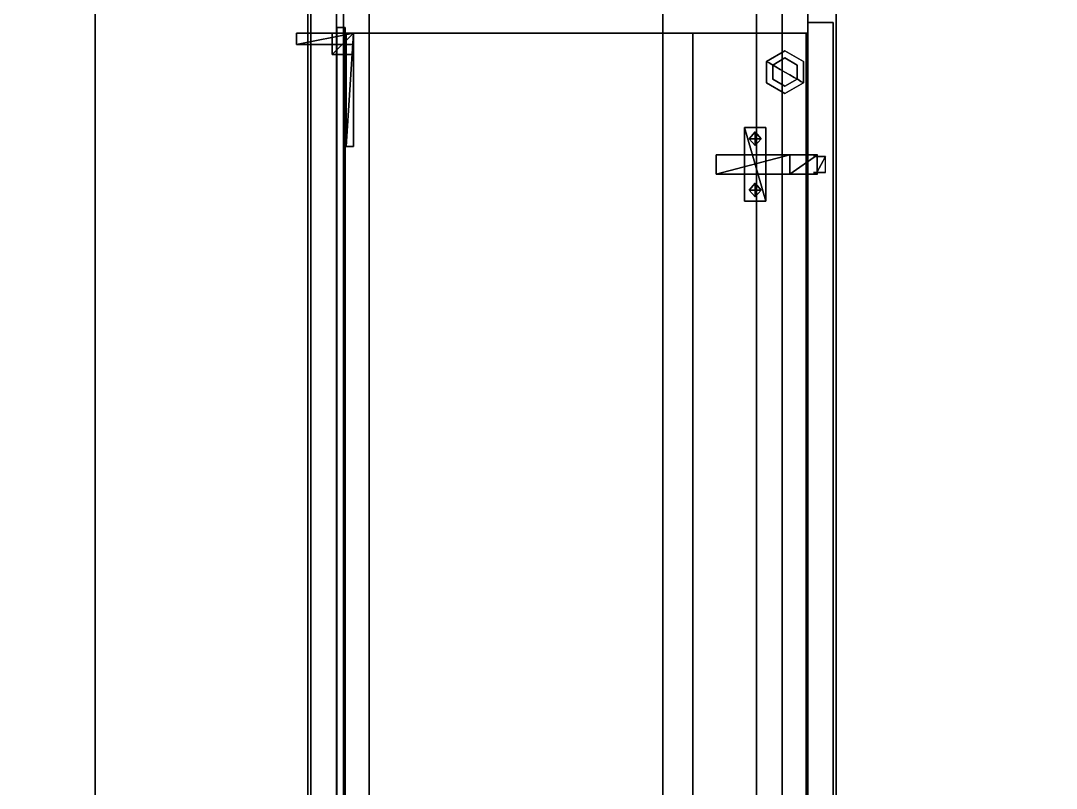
# Model space of a CAD drawing. Extents: x -150 to 6983, y -150 to 6527.
# Drawn here: x 3947 to 4676, y 2483 to 3024 of the extents above; entities that cross this region are included whole.
import ezdxf

# ---------------------------------------------------------------- set-up
doc = ezdxf.new("R2010")
doc.units = 0
for name, color, linetype in [('LAYER0', 7, 'CONTINUOUS'), ('LAYER16', 2, 'CONTINUOUS'), ('LAYER17', 7, 'CONTINUOUS'), ('LAYER171', 7, 'CONTINUOUS'), ('LAYER18', 253, 'CONTINUOUS'), ('LAYER19', 253, 'CONTINUOUS'), ('LAYER20', 253, 'CONTINUOUS'), ('LAYER21', 253, 'CONTINUOUS'), ('LAYER22', 253, 'CONTINUOUS'), ('LAYER23', 253, 'CONTINUOUS'), ('LAYER41', 7, 'CONTINUOUS'), ('LAYER42', 7, 'CONTINUOUS'), ('LAYER43', 7, 'CONTINUOUS'), ('LAYER45', 7, 'CONTINUOUS'), ('LAYER47', 7, 'CONTINUOUS'), ('LAYER5', 7, 'CONTINUOUS'), ('LAYER56', 45, 'CONTINUOUS'), ('LAYER59', 28, 'CONTINUOUS'), ('LAYER6', 45, 'CONTINUOUS'), ('LAYER60', 253, 'CONTINUOUS'), ('LAYER62', 254, 'CONTINUOUS'), ('LAYER68', 45, 'CONTINUOUS'), ('LAYER69', 45, 'CONTINUOUS'), ('LAYER70', 45, 'CONTINUOUS'), ('LAYER72', 45, 'CONTINUOUS'), ('LAYER74', 254, 'CONTINUOUS')]:
    doc.layers.add(name, color=color, linetype=linetype)

msp = doc.modelspace()

# ---------------------------------------------------------------- linework, layer by layer
at = {"layer": 'LAYER0', "invisible_edges": 1}
for points in [[(6983, 6527, -5), (-150, -150, -5), (-150, 6527, -5), (6983, 6527, -5)], [(-150, -150, -5), (6983, 6527, -5), (6983, -150, -5), (-150, -150, -5)], [(6983, -150), (-150, 6527), (-150, -150), (6983, -150)], [(-150, 6527), (6983, -150), (6983, 6527), (-150, 6527)]]:
    msp.add_3dface(points, dxfattribs=at)
at = {"layer": 'LAYER16'}
for points in [[(4181, 3014.999, 500.5), (4176, 2934.999, 500.5), (4181, 2934.999, 500.5), (4181, 3014.999, 500.5)], [(4176, 3014.999, 500.5), (4176, 2934.999, 500.5), (4181, 3014.999, 500.5), (4176, 3014.999, 500.5)], [(4181, 3014.999, 477.5), (4176, 3014.999, 500.5), (4181, 3014.999, 500.5), (4181, 3014.999, 477.5)], [(4176, 3014.999, 477.5), (4176, 3014.999, 500.5), (4181, 3014.999, 477.5), (4176, 3014.999, 477.5)], [(4176, 2934.999, 477.5), (4181, 3014.999, 477.5), (4181, 2934.999, 477.5), (4176, 2934.999, 477.5)], [(4176, 3014.999, 477.5), (4181, 3014.999, 477.5), (4176, 2934.999, 477.5), (4176, 3014.999, 477.5)], [(4176, 2934.999, 500.5), (4176, 3014.999, 477.5), (4176, 2934.999, 477.5), (4176, 2934.999, 500.5)], [(4176, 3014.999, 500.5), (4176, 3014.999, 477.5), (4176, 2934.999, 500.5), (4176, 3014.999, 500.5)], [(4181, 2934.999, 477.5), (4181, 3014.999, 500.5), (4181, 2934.999, 500.5), (4181, 2934.999, 477.5)], [(4181, 3014.999, 477.5), (4181, 3014.999, 500.5), (4181, 2934.999, 477.5), (4181, 3014.999, 477.5)], [(4181, 2934.999, 500.5), (4176, 2934.999, 477.5), (4181, 2934.999, 477.5), (4181, 2934.999, 500.5)], [(4176, 2934.999, 500.5), (4176, 2934.999, 477.5), (4181, 2934.999, 500.5), (4176, 2934.999, 500.5)]]:
    msp.add_3dface(points, dxfattribs=at)
at = {"layer": 'LAYER17', "invisible_edges": 1}
for points in [[(4181, 3014.999, 500.5), (4176, 2934.999, 500.5), (4181, 2934.999, 500.5), (4181, 3014.999, 500.5)], [(4176, 2934.999, 500.5), (4181, 3014.999, 500.5), (4176, 3014.999, 500.5), (4176, 2934.999, 500.5)], [(4176, 3014.999, 477.5), (4181, 2934.999, 477.5), (4176, 2934.999, 477.5), (4176, 3014.999, 477.5)], [(4181, 2934.999, 477.5), (4176, 3014.999, 477.5), (4181, 3014.999, 477.5), (4181, 2934.999, 477.5)], [(4176, 3014.999, 477.5), (4181, 3014.999, 500.5), (4181, 3014.999, 477.5), (4176, 3014.999, 477.5)], [(4181, 3014.999, 500.5), (4176, 3014.999, 477.5), (4176, 3014.999, 500.5), (4181, 3014.999, 500.5)], [(4176, 2934.999, 500.5), (4176, 3014.999, 477.5), (4176, 2934.999, 477.5), (4176, 2934.999, 500.5)], [(4176, 3014.999, 477.5), (4176, 2934.999, 500.5), (4176, 3014.999, 500.5), (4176, 3014.999, 477.5)], [(4181, 3014.999, 500.5), (4181, 2934.999, 477.5), (4181, 3014.999, 477.5), (4181, 3014.999, 500.5)], [(4181, 2934.999, 477.5), (4181, 3014.999, 500.5), (4181, 2934.999, 500.5), (4181, 2934.999, 477.5)], [(4176, 2934.999, 500.5), (4181, 2934.999, 477.5), (4181, 2934.999, 500.5), (4176, 2934.999, 500.5)], [(4181, 2934.999, 477.5), (4176, 2934.999, 500.5), (4176, 2934.999, 477.5), (4181, 2934.999, 477.5)]]:
    msp.add_3dface(points, dxfattribs=at)
at = {"layer": 'LAYER171'}
for points, invisible_edges in [([(4149, 3817), (4169, 3797), (4149, 2232), (4149, 3817)], 3), ([(4149, 3817, 100), (4149, 2232), (4149, 2232, 100), (4149, 3817, 100)], 1), ([(4149, 2232), (4149, 3817, 100), (4149, 3817), (4149, 2232)], 1), ([(4149, 2232, 100), (4169, 2212, 100), (4149, 3817, 100), (4149, 2232, 100)], 3), ([(4149, 3817, 100), (4169, 2212, 100), (4169, 3797, 100), (4149, 3817, 100)], 5), ([(4169, 2212), (4149, 2232), (4169, 3797), (4169, 2212)], 3), ([(4169, 3797), (4169, 2212, 100), (4169, 2212), (4169, 3797)], 1), ([(4169, 2212, 100), (4169, 3797), (4169, 3797, 100), (4169, 2212, 100)], 1)]:
    msp.add_3dface(points, dxfattribs=dict(at, invisible_edges=invisible_edges))
at = {"layer": 'LAYER18'}
for points in [[(4181, 3014.999, 500.5), (4166, 2999.999, 500.5), (4181, 2999.999, 500.5), (4181, 3014.999, 500.5)], [(4166, 3014.999, 500.5), (4166, 2999.999, 500.5), (4181, 3014.999, 500.5), (4166, 3014.999, 500.5)], [(4181, 3014.999, 485.5), (4166, 3014.999, 500.5), (4181, 3014.999, 500.5), (4181, 3014.999, 485.5)], [(4166, 3014.999, 485.5), (4166, 3014.999, 500.5), (4181, 3014.999, 485.5), (4166, 3014.999, 485.5)], [(4166, 2999.999, 485.5), (4181, 3014.999, 485.5), (4181, 2999.999, 485.5), (4166, 2999.999, 485.5)], [(4166, 3014.999, 485.5), (4181, 3014.999, 485.5), (4166, 2999.999, 485.5), (4166, 3014.999, 485.5)], [(4166, 2999.999, 500.5), (4166, 3014.999, 485.5), (4166, 2999.999, 485.5), (4166, 2999.999, 500.5)], [(4166, 3014.999, 500.5), (4166, 3014.999, 485.5), (4166, 2999.999, 500.5), (4166, 3014.999, 500.5)], [(4181, 2999.999, 485.5), (4181, 3014.999, 500.5), (4181, 2999.999, 500.5), (4181, 2999.999, 485.5)], [(4181, 3014.999, 485.5), (4181, 3014.999, 500.5), (4181, 2999.999, 485.5), (4181, 3014.999, 485.5)], [(4181, 2999.999, 500.5), (4166, 2999.999, 485.5), (4181, 2999.999, 485.5), (4181, 2999.999, 500.5)], [(4166, 2999.999, 500.5), (4166, 2999.999, 485.5), (4181, 2999.999, 500.5), (4166, 2999.999, 500.5)]]:
    msp.add_3dface(points, dxfattribs=at)
at = {"layer": 'LAYER19'}
for points in [[(4181, 3014.999, 500.5), (4166, 2999.999, 500.5), (4181, 2999.999, 500.5), (4181, 3014.999, 500.5)], [(4166, 3014.999, 500.5), (4166, 2999.999, 500.5), (4181, 3014.999, 500.5), (4166, 3014.999, 500.5)], [(4181, 3014.999, 485.5), (4166, 3014.999, 500.5), (4181, 3014.999, 500.5), (4181, 3014.999, 485.5)], [(4166, 3014.999, 485.5), (4166, 3014.999, 500.5), (4181, 3014.999, 485.5), (4166, 3014.999, 485.5)], [(4166, 2999.999, 485.5), (4181, 3014.999, 485.5), (4181, 2999.999, 485.5), (4166, 2999.999, 485.5)], [(4166, 3014.999, 485.5), (4181, 3014.999, 485.5), (4166, 2999.999, 485.5), (4166, 3014.999, 485.5)], [(4166, 2999.999, 500.5), (4166, 3014.999, 485.5), (4166, 2999.999, 485.5), (4166, 2999.999, 500.5)], [(4166, 3014.999, 500.5), (4166, 3014.999, 485.5), (4166, 2999.999, 500.5), (4166, 3014.999, 500.5)], [(4181, 2999.999, 485.5), (4181, 3014.999, 500.5), (4181, 2999.999, 500.5), (4181, 2999.999, 485.5)], [(4181, 3014.999, 485.5), (4181, 3014.999, 500.5), (4181, 2999.999, 485.5), (4181, 3014.999, 485.5)], [(4181, 2999.999, 500.5), (4166, 2999.999, 485.5), (4181, 2999.999, 485.5), (4181, 2999.999, 500.5)], [(4166, 2999.999, 500.5), (4166, 2999.999, 485.5), (4181, 2999.999, 500.5), (4166, 2999.999, 500.5)]]:
    msp.add_3dface(points, dxfattribs=at)
at = {"layer": 'LAYER20'}
for points in [[(4181, 3014.999, 500.5), (4166, 2999.999, 500.5), (4181, 2999.999, 500.5), (4181, 3014.999, 500.5)], [(4166, 3014.999, 500.5), (4166, 2999.999, 500.5), (4181, 3014.999, 500.5), (4166, 3014.999, 500.5)], [(4181, 3014.999, 485.5), (4166, 3014.999, 500.5), (4181, 3014.999, 500.5), (4181, 3014.999, 485.5)], [(4166, 3014.999, 485.5), (4166, 3014.999, 500.5), (4181, 3014.999, 485.5), (4166, 3014.999, 485.5)], [(4166, 2999.999, 485.5), (4181, 3014.999, 485.5), (4181, 2999.999, 485.5), (4166, 2999.999, 485.5)], [(4166, 3014.999, 485.5), (4181, 3014.999, 485.5), (4166, 2999.999, 485.5), (4166, 3014.999, 485.5)], [(4166, 2999.999, 500.5), (4166, 3014.999, 485.5), (4166, 2999.999, 485.5), (4166, 2999.999, 500.5)], [(4166, 3014.999, 500.5), (4166, 3014.999, 485.5), (4166, 2999.999, 500.5), (4166, 3014.999, 500.5)], [(4181, 2999.999, 485.5), (4181, 3014.999, 500.5), (4181, 2999.999, 500.5), (4181, 2999.999, 485.5)], [(4181, 3014.999, 485.5), (4181, 3014.999, 500.5), (4181, 2999.999, 485.5), (4181, 3014.999, 485.5)], [(4181, 2999.999, 500.5), (4166, 2999.999, 485.5), (4181, 2999.999, 485.5), (4181, 2999.999, 500.5)], [(4166, 2999.999, 500.5), (4166, 2999.999, 485.5), (4181, 2999.999, 500.5), (4166, 2999.999, 500.5)]]:
    msp.add_3dface(points, dxfattribs=at)
at = {"layer": 'LAYER21'}
for points in [[(4181, 3014.999, 500.5), (4166, 2999.999, 500.5), (4181, 2999.999, 500.5), (4181, 3014.999, 500.5)], [(4166, 3014.999, 500.5), (4166, 2999.999, 500.5), (4181, 3014.999, 500.5), (4166, 3014.999, 500.5)], [(4181, 3014.999, 485.5), (4166, 3014.999, 500.5), (4181, 3014.999, 500.5), (4181, 3014.999, 485.5)], [(4166, 3014.999, 485.5), (4166, 3014.999, 500.5), (4181, 3014.999, 485.5), (4166, 3014.999, 485.5)], [(4166, 2999.999, 485.5), (4181, 3014.999, 485.5), (4181, 2999.999, 485.5), (4166, 2999.999, 485.5)], [(4166, 3014.999, 485.5), (4181, 3014.999, 485.5), (4166, 2999.999, 485.5), (4166, 3014.999, 485.5)], [(4166, 2999.999, 500.5), (4166, 3014.999, 485.5), (4166, 2999.999, 485.5), (4166, 2999.999, 500.5)], [(4166, 3014.999, 500.5), (4166, 3014.999, 485.5), (4166, 2999.999, 500.5), (4166, 3014.999, 500.5)], [(4181, 2999.999, 485.5), (4181, 3014.999, 500.5), (4181, 2999.999, 500.5), (4181, 2999.999, 485.5)], [(4181, 3014.999, 485.5), (4181, 3014.999, 500.5), (4181, 2999.999, 485.5), (4181, 3014.999, 485.5)], [(4181, 2999.999, 500.5), (4166, 2999.999, 485.5), (4181, 2999.999, 485.5), (4181, 2999.999, 500.5)], [(4166, 2999.999, 500.5), (4166, 2999.999, 485.5), (4181, 2999.999, 500.5), (4166, 2999.999, 500.5)]]:
    msp.add_3dface(points, dxfattribs=at)
at = {"layer": 'LAYER22'}
for points in [[(4181, 3014.999, 500.5), (4141, 3006.999, 500.5), (4181, 3006.999, 500.5), (4181, 3014.999, 500.5)], [(4141, 3014.999, 500.5), (4141, 3006.999, 500.5), (4181, 3014.999, 500.5), (4141, 3014.999, 500.5)], [(4181, 3014.999, 492.5), (4141, 3014.999, 500.5), (4181, 3014.999, 500.5), (4181, 3014.999, 492.5)], [(4141, 3014.999, 492.5), (4141, 3014.999, 500.5), (4181, 3014.999, 492.5), (4141, 3014.999, 492.5)], [(4141, 3006.999, 492.5), (4181, 3014.999, 492.5), (4181, 3006.999, 492.5), (4141, 3006.999, 492.5)], [(4141, 3014.999, 492.5), (4181, 3014.999, 492.5), (4141, 3006.999, 492.5), (4141, 3014.999, 492.5)], [(4141, 3006.999, 500.5), (4141, 3014.999, 492.5), (4141, 3006.999, 492.5), (4141, 3006.999, 500.5)], [(4141, 3014.999, 500.5), (4141, 3014.999, 492.5), (4141, 3006.999, 500.5), (4141, 3014.999, 500.5)], [(4181, 3006.999, 492.5), (4181, 3014.999, 500.5), (4181, 3006.999, 500.5), (4181, 3006.999, 492.5)], [(4181, 3014.999, 492.5), (4181, 3014.999, 500.5), (4181, 3006.999, 492.5), (4181, 3014.999, 492.5)], [(4181, 3006.999, 500.5), (4141, 3006.999, 492.5), (4181, 3006.999, 492.5), (4181, 3006.999, 500.5)], [(4141, 3006.999, 500.5), (4141, 3006.999, 492.5), (4181, 3006.999, 500.5), (4141, 3006.999, 500.5)]]:
    msp.add_3dface(points, dxfattribs=at)
at = {"layer": 'LAYER23'}
for points in [[(4181, 3014.999, 500.5), (4176, 2934.999, 500.5), (4181, 2934.999, 500.5), (4181, 3014.999, 500.5)], [(4176, 3014.999, 500.5), (4176, 2934.999, 500.5), (4181, 3014.999, 500.5), (4176, 3014.999, 500.5)], [(4181, 3014.999, 484.5), (4176, 3014.999, 500.5), (4181, 3014.999, 500.5), (4181, 3014.999, 484.5)], [(4176, 3014.999, 484.5), (4176, 3014.999, 500.5), (4181, 3014.999, 484.5), (4176, 3014.999, 484.5)], [(4176, 2934.999, 484.5), (4181, 3014.999, 484.5), (4181, 2934.999, 484.5), (4176, 2934.999, 484.5)], [(4176, 3014.999, 484.5), (4181, 3014.999, 484.5), (4176, 2934.999, 484.5), (4176, 3014.999, 484.5)], [(4176, 2934.999, 500.5), (4176, 3014.999, 484.5), (4176, 2934.999, 484.5), (4176, 2934.999, 500.5)], [(4176, 3014.999, 500.5), (4176, 3014.999, 484.5), (4176, 2934.999, 500.5), (4176, 3014.999, 500.5)], [(4181, 2934.999, 484.5), (4181, 3014.999, 500.5), (4181, 2934.999, 500.5), (4181, 2934.999, 484.5)], [(4181, 3014.999, 484.5), (4181, 3014.999, 500.5), (4181, 2934.999, 484.5), (4181, 3014.999, 484.5)], [(4181, 2934.999, 500.5), (4176, 2934.999, 484.5), (4181, 2934.999, 484.5), (4181, 2934.999, 500.5)], [(4176, 2934.999, 500.5), (4176, 2934.999, 484.5), (4181, 2934.999, 500.5), (4176, 2934.999, 500.5)]]:
    msp.add_3dface(points, dxfattribs=at)
at = {"layer": 'LAYER41', "invisible_edges": 1}
for points in [[(4151, 3014.999, 119), (4501, 3032.999, 119), (4501, 3014.999, 119), (4151, 3014.999, 119)], [(4501, 3032.999, 119), (4151, 3014.999, 119), (4151, 3032.999, 119), (4501, 3032.999, 119)], [(4151, 3032.999, 530), (4501, 3014.999, 530), (4501, 3032.999, 530), (4151, 3032.999, 530)], [(4501, 3014.999, 530), (4151, 3032.999, 530), (4151, 3014.999, 530), (4501, 3014.999, 530)], [(4151, 3014.999, 119), (4151, 3032.999, 530), (4151, 3032.999, 119), (4151, 3014.999, 119)], [(4151, 3032.999, 530), (4151, 3014.999, 119), (4151, 3014.999, 530), (4151, 3032.999, 530)], [(4501, 3014.999, 530), (4501, 3032.999, 119), (4501, 3032.999, 530), (4501, 3014.999, 530)], [(4501, 3032.999, 119), (4501, 3014.999, 530), (4501, 3014.999, 119), (4501, 3032.999, 119)], [(4501, 3014.999, 530), (4151, 3014.999, 119), (4501, 3014.999, 119), (4501, 3014.999, 530)], [(4151, 3014.999, 119), (4501, 3014.999, 530), (4151, 3014.999, 530), (4151, 3014.999, 119)]]:
    msp.add_3dface(points, dxfattribs=at)
at = {"layer": 'LAYER42', "invisible_edges": 1}
for points in [[(4151, 3790.999, 101), (4501, 2256.999, 101), (4151, 2256.999, 101), (4151, 3790.999, 101)], [(4501, 2256.999, 101), (4151, 3790.999, 101), (4501, 3790.999, 101), (4501, 2256.999, 101)], [(4151, 2256.999, 119), (4151, 3790.999, 101), (4151, 2256.999, 101), (4151, 2256.999, 119)], [(4151, 3790.999, 101), (4151, 2256.999, 119), (4151, 3790.999, 119), (4151, 3790.999, 101)], [(4501, 3790.999, 119), (4151, 2256.999, 119), (4501, 2256.999, 119), (4501, 3790.999, 119)], [(4151, 2256.999, 119), (4501, 3790.999, 119), (4151, 3790.999, 119), (4151, 2256.999, 119)], [(4501, 3790.999, 119), (4501, 2256.999, 101), (4501, 3790.999, 101), (4501, 3790.999, 119)], [(4501, 2256.999, 101), (4501, 3790.999, 119), (4501, 2256.999, 119), (4501, 2256.999, 101)]]:
    msp.add_3dface(points, dxfattribs=at)
at = {"layer": 'LAYER43', "invisible_edges": 1}
for points in [[(4420, 3014.999, 511.5), (4500, 2256.999, 511.5), (4420, 2256.999, 511.5), (4420, 3014.999, 511.5)], [(4500, 2256.999, 511.5), (4420, 3014.999, 511.5), (4500, 3014.999, 511.5), (4500, 2256.999, 511.5)], [(4420, 3014.999, 511.5), (4500, 3014.999, 529.5), (4500, 3014.999, 511.5), (4420, 3014.999, 511.5)], [(4500, 3014.999, 529.5), (4420, 3014.999, 511.5), (4420, 3014.999, 529.5), (4500, 3014.999, 529.5)], [(4420, 2256.999, 529.5), (4420, 3014.999, 511.5), (4420, 2256.999, 511.5), (4420, 2256.999, 529.5)], [(4420, 3014.999, 511.5), (4420, 2256.999, 529.5), (4420, 3014.999, 529.5), (4420, 3014.999, 511.5)], [(4500, 3014.999, 529.5), (4420, 2256.999, 529.5), (4500, 2256.999, 529.5), (4500, 3014.999, 529.5)], [(4420, 2256.999, 529.5), (4500, 3014.999, 529.5), (4420, 3014.999, 529.5), (4420, 2256.999, 529.5)], [(4500, 3014.999, 529.5), (4500, 2256.999, 511.5), (4500, 3014.999, 511.5), (4500, 3014.999, 529.5)], [(4500, 2256.999, 511.5), (4500, 3014.999, 529.5), (4500, 2256.999, 529.5), (4500, 2256.999, 511.5)]]:
    msp.add_3dface(points, dxfattribs=at)
at = {"layer": 'LAYER45', "invisible_edges": 1}
for points in [[(4169.3, 3018.999, 529.5), (4175.3, 2252.999, 529.5), (4175.3, 3018.999, 529.5), (4169.3, 3018.999, 529.5)], [(4175.3, 2252.999, 529.5), (4169.3, 3018.999, 529.5), (4169.3, 2252.999, 529.5), (4175.3, 2252.999, 529.5)], [(4175.3, 3018.999, 115), (4169.3, 3018.999, 529.5), (4175.3, 3018.999, 529.5), (4175.3, 3018.999, 115)], [(4169.3, 3018.999, 529.5), (4175.3, 3018.999, 115), (4169.3, 3018.999, 115), (4169.3, 3018.999, 529.5)], [(4169.3, 2252.999, 115), (4175.3, 3018.999, 115), (4175.3, 2252.999, 115), (4169.3, 2252.999, 115)], [(4175.3, 3018.999, 115), (4169.3, 2252.999, 115), (4169.3, 3018.999, 115), (4175.3, 3018.999, 115)], [(4169.3, 3018.999, 529.5), (4169.3, 2252.999, 115), (4169.3, 2252.999, 529.5), (4169.3, 3018.999, 529.5)], [(4169.3, 2252.999, 115), (4169.3, 3018.999, 529.5), (4169.3, 3018.999, 115), (4169.3, 2252.999, 115)], [(4175.3, 3018.999, 115), (4175.3, 2252.999, 529.5), (4175.3, 2252.999, 115), (4175.3, 3018.999, 115)], [(4175.3, 2252.999, 529.5), (4175.3, 3018.999, 115), (4175.3, 3018.999, 529.5), (4175.3, 2252.999, 529.5)]]:
    msp.add_3dface(points, dxfattribs=at)
at = {"layer": 'LAYER47', "invisible_edges": 1}
for points in [[(4151, 3014.999, 530), (4151, 2256.999, 410), (4151, 2256.999, 530), (4151, 3014.999, 530)], [(4151, 2256.999, 410), (4151, 3014.999, 530), (4151, 3014.999, 410), (4151, 2256.999, 410)], [(4169, 3014.999, 410), (4151, 2256.999, 410), (4151, 3014.999, 410), (4169, 3014.999, 410)], [(4151, 2256.999, 410), (4169, 3014.999, 410), (4169, 2256.999, 410), (4151, 2256.999, 410)], [(4151, 3014.999, 530), (4169, 3014.999, 410), (4151, 3014.999, 410), (4151, 3014.999, 530)], [(4169, 3014.999, 410), (4151, 3014.999, 530), (4169, 3014.999, 530), (4169, 3014.999, 410)], [(4169, 2256.999, 530), (4151, 3014.999, 530), (4151, 2256.999, 530), (4169, 2256.999, 530)], [(4151, 3014.999, 530), (4169, 2256.999, 530), (4169, 3014.999, 530), (4151, 3014.999, 530)], [(4169, 3014.999, 410), (4169, 2256.999, 530), (4169, 2256.999, 410), (4169, 3014.999, 410)], [(4169, 2256.999, 530), (4169, 3014.999, 410), (4169, 3014.999, 530), (4169, 2256.999, 530)]]:
    msp.add_3dface(points, dxfattribs=at)
at = {"layer": 'LAYER5'}
for points, invisible_edges in [([(4149, 3817), (3999, 2382), (3999, 3967), (4149, 3817)], 1), ([(3999, 3967, 2407), (3999, 2382), (3999, 2382, 2407), (3999, 3967, 2407)], 1), ([(3999, 2382), (3999, 3967, 2407), (3999, 3967), (3999, 2382)], 1), ([(4149, 2232, 2407), (3999, 3967, 2407), (3999, 2382, 2407), (4149, 2232, 2407)], 1), ([(3999, 3967, 2407), (4149, 2232, 2407), (4149, 3817, 2407), (3999, 3967, 2407)], 1), ([(3999, 2382), (4149, 3817), (4149, 2232), (3999, 2382)], 1), ([(4149, 3817, 2407), (4149, 2986.5, 475.5), (4149, 3817), (4149, 3817, 2407)], 3), ([(4149, 3817, 2407), (4149, 2926.5, 475.5), (4149, 2986.5, 475.5), (4149, 3817, 2407)], 5), ([(4149, 3817, 2407), (4149, 2785.5, 475.5), (4149, 2926.5, 475.5), (4149, 3817, 2407)], 7), ([(4149, 3817, 2407), (4149, 2725.5, 475.5), (4149, 2785.5, 475.5), (4149, 3817, 2407)], 5), ([(4149, 2232, 2407), (4149, 2725.5, 475.5), (4149, 3817, 2407), (4149, 2232, 2407)], 3), ([(4149, 2986.5, 395.5), (4149, 3817), (4149, 2986.5, 475.5), (4149, 2986.5, 395.5)], 3), ([(4149, 2926.5, 395.5), (4149, 3817), (4149, 2986.5, 395.5), (4149, 2926.5, 395.5)], 3), ([(4149, 2785.5, 395.5), (4149, 3817), (4149, 2926.5, 395.5), (4149, 2785.5, 395.5)], 7), ([(4149, 2725.5, 395.5), (4149, 3817), (4149, 2785.5, 395.5), (4149, 2725.5, 395.5)], 3), ([(4149, 2725.5, 395.5), (4149, 2232), (4149, 3817), (4149, 2725.5, 395.5)], 5), ([(4149, 2926.5, 475.5), (4149, 2785.5, 475.5), (4149, 2926.5, 395.5), (4149, 2926.5, 475.5)], 3), ([(4149, 2785.5, 395.5), (4149, 2926.5, 395.5), (4149, 2785.5, 475.5), (4149, 2785.5, 395.5)], 3), ([(4149, 2725.5, 475.5), (4149, 2232, 2407), (4149, 2725.5, 395.5), (4149, 2725.5, 475.5)], 3), ([(4149, 2232), (4149, 2725.5, 395.5), (4149, 2232, 2407), (4149, 2232)], 3)]:
    msp.add_3dface(points, dxfattribs=dict(at, invisible_edges=invisible_edges))
at = {"layer": 'LAYER56', "invisible_edges": 1}
for points in [[(4501, 2240.999, 526), (4501, 3022.499, 103), (4501, 2240.999, 103), (4501, 2240.999, 526)], [(4501, 3022.499, 103), (4501, 2240.999, 526), (4501, 3022.499, 526), (4501, 3022.499, 103)], [(4519, 2240.999, 103), (4501, 3022.499, 103), (4519, 3022.499, 103), (4519, 2240.999, 103)], [(4501, 3022.499, 103), (4519, 2240.999, 103), (4501, 2240.999, 103), (4501, 3022.499, 103)], [(4519, 3022.499, 526), (4501, 3022.499, 103), (4501, 3022.499, 526), (4519, 3022.499, 526)], [(4501, 3022.499, 103), (4519, 3022.499, 526), (4519, 3022.499, 103), (4501, 3022.499, 103)], [(4501, 2240.999, 526), (4519, 3022.499, 526), (4501, 3022.499, 526), (4501, 2240.999, 526)], [(4519, 3022.499, 526), (4501, 2240.999, 526), (4519, 2240.999, 526), (4519, 3022.499, 526)], [(4519, 3022.499, 526), (4519, 2240.999, 103), (4519, 3022.499, 103), (4519, 3022.499, 526)], [(4519, 2240.999, 103), (4519, 3022.499, 526), (4519, 2240.999, 526), (4519, 2240.999, 103)]]:
    msp.add_3dface(points, dxfattribs=at)
at = {"layer": 'LAYER59'}
for points in [[(4500, 2943.499, 140.5), (4501, 2943.499, 140.5), (4500, 2943.499, 140.5)], [(4500, 2943.499, 140.5), (4500, 2943.499, 122.5), (4500, 2943.499, 122.5), (4500, 2943.499, 140.5)], [(4501, 2901.499, 140.5), (4501, 2943.499, 140.5), (4500, 2943.499, 140.5), (4500, 2901.499, 140.5)], [(4500, 2931.499, 122.5), (4501, 2931.499, 122.5), (4501, 2943.499, 122.5), (4500, 2943.499, 122.5)], [(4500, 2943.499, 122.5), (4501, 2943.499, 122.5), (4501, 2943.499, 140.5), (4500, 2943.499, 140.5)], [(4501, 2931.499, 122.5), (4501, 2943.499, 122.5), (4501, 2931.499, 122.5)], [(4501, 2901.499, 140.5), (4501, 2901.499, 122.5), (4501, 2943.499, 122.5), (4501, 2943.499, 140.5)], [(4500, 2913.499, 135.5), (4501, 2913.499, 135.5), (4501, 2931.499, 135.5), (4500, 2931.499, 135.5)], [(4500, 2931.499, 135.5), (4501, 2931.499, 135.5), (4501, 2931.499, 122.5), (4500, 2931.499, 122.5)], [(4501, 2913.499, 135.5), (4501, 2931.499, 135.5), (4501, 2913.499, 135.5)], [(4500, 2913.499, 135.5), (4501, 2913.499, 135.5), (4501, 2913.499, 122.5), (4500, 2913.499, 122.5)], [(4500, 2913.499, 122.5), (4501, 2913.499, 122.5), (4501, 2901.499, 122.5), (4500, 2901.499, 122.5)], [(4501, 2913.499, 122.5), (4501, 2901.499, 122.5), (4501, 2913.499, 122.5)], [(4500, 2901.499, 140.5), (4500, 2901.499, 122.5), (4500, 2901.499, 122.5), (4500, 2901.499, 140.5)], [(4500, 2901.499, 122.5), (4501, 2901.499, 122.5), (4501, 2901.499, 140.5), (4500, 2901.499, 140.5)]]:
    msp.add_3dface(points, dxfattribs=at)
for points, invisible_edges in [([(4500, 2943.499, 140.5), (4500, 2901.499, 140.5), (4500, 2913.499, 135.5), (4500, 2931.499, 135.5)], 10), ([(4500, 2943.499, 140.5), (4500, 2931.499, 135.5), (4500, 2931.499, 122.5), (4500, 2943.499, 122.5)], 1), ([(4500.75, 2934.51, 117.525), (4500.75, 2935.499, 122.5), (4500.75, 2931.499, 122.5), (4500.75, 2927.999, 118.5)], 8), ([(4500.75, 2931.691, 113.307), (4500.75, 2934.51, 117.525), (4500.75, 2927.999, 118.5), (4500.75, 2927.999, 115)], 10), ([(4500.5, 2927.816, 118.29), (4500.5, 2916.999, 118.5), (4500.5, 2913.499, 122.5), (4500.5, 2931.499, 122.5)], 5), ([(4500.5, 2931.499, 122.5), (4500.5, 2913.499, 122.5), (4500.5, 2913.499, 135.5), (4500.5, 2931.499, 135.5)], 1), ([(4500.5, 2927.999, 111.5), (4500.5, 2916.999, 111.5), (4500.5, 2916.999, 118.5), (4500.5, 2927.816, 118.29)], 4), ([(4500.75, 2927.474, 110.489), (4500.75, 2931.691, 113.307), (4500.75, 2927.999, 115), (4500.75, 2927.999, 111.5)], 10), ([(4500.75, 2922.499, 109.5), (4500.75, 2927.474, 110.489), (4500.75, 2927.999, 111.5), (4500.75, 2922.499, 111.5)], 10), ([(4500.75, 2917.524, 110.489), (4500.75, 2922.499, 109.5), (4500.75, 2922.499, 111.5), (4500.75, 2916.999, 111.5)], 10), ([(4500, 2901.499, 140.5), (4500, 2913.499, 135.5), (4500, 2913.499, 122.5), (4500, 2901.499, 122.5)], 1), ([(4500.75, 2913.307, 113.307), (4500.75, 2917.524, 110.489), (4500.75, 2916.999, 111.5), (4500.75, 2916.999, 115)], 10), ([(4500.75, 2909.499, 122.5), (4500.75, 2910.489, 117.525), (4500.75, 2916.999, 118.5), (4500.75, 2913.499, 122.5)], 2), ([(4500.75, 2910.489, 117.525), (4500.75, 2913.307, 113.307), (4500.75, 2916.999, 115), (4500.75, 2916.999, 118.5)], 10)]:
    msp.add_3dface(points, dxfattribs=dict(at, invisible_edges=invisible_edges))
at = {"layer": 'LAYER6', "invisible_edges": 1}
for points in [[(4149, 3817, 680), (4465, 2247, 680), (4149, 2247, 680), (4149, 3817, 680)], [(4465, 2247, 680), (4149, 3817, 680), (4465, 3817, 680), (4465, 2247, 680)], [(4149, 2247, 705), (4149, 3817, 680), (4149, 2247, 680), (4149, 2247, 705)], [(4149, 3817, 680), (4149, 2247, 705), (4149, 3817, 705), (4149, 3817, 680)], [(4465, 3817, 705), (4149, 2247, 705), (4465, 2247, 705), (4465, 3817, 705)], [(4149, 2247, 705), (4465, 3817, 705), (4149, 3817, 705), (4149, 2247, 705)], [(4465, 3817, 705), (4465, 2247, 680), (4465, 3817, 680), (4465, 3817, 705)], [(4465, 2247, 680), (4465, 3817, 705), (4465, 2247, 705), (4465, 2247, 680)]]:
    msp.add_3dface(points, dxfattribs=at)
at = {"layer": 'LAYER60'}
for points in [[(4471.5, 2948.499, 119.99), (4471.5, 2948.499, 118), (4456.5, 2948.499, 118), (4471.5, 2948.499, 119.99)], [(4471.5, 2948.499, 119.99), (4456.5, 2948.499, 118), (4456.5, 2948.499, 119.99), (4471.5, 2948.499, 119.99)], [(4456.5, 2948.499, 119.99), (4456.5, 2948.499, 118), (4456.5, 2896.499, 118), (4456.5, 2948.499, 119.99)], [(4456.5, 2948.499, 119.99), (4456.5, 2896.499, 118), (4456.5, 2896.499, 119.99), (4456.5, 2948.499, 119.99)], [(4471.5, 2896.499, 119.99), (4471.5, 2948.499, 119.99), (4456.5, 2948.499, 119.99), (4471.5, 2896.499, 119.99)], [(4471.5, 2896.499, 119.99), (4456.5, 2948.499, 119.99), (4456.5, 2896.499, 119.99), (4471.5, 2896.499, 119.99)], [(4471.5, 2896.499, 118), (4471.5, 2948.499, 118), (4471.5, 2948.499, 119.99), (4471.5, 2896.499, 118)], [(4471.5, 2896.499, 118), (4471.5, 2948.499, 119.99), (4471.5, 2896.499, 119.99), (4471.5, 2896.499, 118)], [(4459.757, 2940.586, 120.984), (4464, 2945.382, 120.984), (4459.757, 2940.586, 119.99), (4459.757, 2940.586, 120.984)], [(4459.757, 2940.586, 119.99), (4464, 2945.382, 120.984), (4464, 2945.382, 119.99), (4459.757, 2940.586, 119.99)], [(4464, 2945.382, 119.99), (4459.757, 2940.586, 119.99), (4464, 2935.79, 119.99), (4464, 2945.382, 119.99)], [(4464, 2945.382, 120.984), (4459.757, 2940.586, 120.984), (4468.243, 2940.586, 120.984), (4464, 2945.382, 120.984)], [(4464, 2935.79, 120.984), (4459.757, 2940.586, 120.984), (4464, 2935.79, 119.99), (4464, 2935.79, 120.984)], [(4464, 2935.79, 119.99), (4459.757, 2940.586, 120.984), (4459.757, 2940.586, 119.99), (4464, 2935.79, 119.99)], [(4468.243, 2940.586, 120.984), (4459.757, 2940.586, 120.984), (4464, 2935.79, 120.984), (4468.243, 2940.586, 120.984)], [(4464, 2945.382, 119.99), (4464, 2935.79, 119.99), (4468.243, 2940.586, 119.99), (4464, 2945.382, 119.99)], [(4464, 2945.382, 119.99), (4464, 2945.382, 120.984), (4468.243, 2940.586, 119.99), (4464, 2945.382, 119.99)], [(4468.243, 2940.586, 119.99), (4464, 2945.382, 120.984), (4468.243, 2940.586, 120.984), (4468.243, 2940.586, 119.99)], [(4468.243, 2940.586, 120.984), (4464, 2935.79, 120.984), (4468.243, 2940.586, 119.99), (4468.243, 2940.586, 120.984)], [(4468.243, 2940.586, 119.99), (4464, 2935.79, 120.984), (4464, 2935.79, 119.99), (4468.243, 2940.586, 119.99)], [(4436.5, 2915.716, 118), (4436.5, 2915.716, 132.922), (4436.5, 2929.282, 118), (4436.5, 2915.716, 118)], [(4436.5, 2929.282, 118), (4436.5, 2915.716, 132.922), (4436.5, 2929.282, 132.922), (4436.5, 2929.282, 118)], [(4436.5, 2929.282, 118), (4436.5, 2929.282, 132.922), (4488.5, 2929.282, 118), (4436.5, 2929.282, 118)], [(4488.5, 2929.282, 118), (4436.5, 2929.282, 132.922), (4488.5, 2929.282, 132.922), (4488.5, 2929.282, 118)], [(4488.5, 2915.716, 132.922), (4488.5, 2929.282, 132.922), (4436.5, 2915.716, 132.922), (4488.5, 2915.716, 132.922)], [(4436.5, 2915.716, 132.922), (4488.5, 2929.282, 132.922), (4436.5, 2929.282, 132.922), (4436.5, 2915.716, 132.922)], [(4488.5, 2929.282, 125.958), (4488.5, 2929.282, 132.922), (4507.865, 2929.282, 128.942), (4488.5, 2929.282, 125.958)], [(4507.865, 2929.282, 128.942), (4488.5, 2929.282, 132.922), (4507.865, 2929.282, 135.906), (4507.865, 2929.282, 128.942)], [(4507.865, 2915.716, 135.906), (4507.865, 2929.282, 135.906), (4488.5, 2915.716, 132.922), (4507.865, 2915.716, 135.906)], [(4488.5, 2915.716, 132.922), (4507.865, 2929.282, 135.906), (4488.5, 2929.282, 132.922), (4488.5, 2915.716, 132.922)], [(4505.075, 2928.151, 133.692), (4507.456, 2928.151, 135.182), (4512.923, 2928.151, 116.918), (4505.075, 2928.151, 133.692)], [(4512.923, 2928.151, 116.918), (4507.456, 2928.151, 135.182), (4513.5, 2928.151, 117.409), (4512.923, 2928.151, 116.918)], [(4513.5, 2916.847, 117.409), (4513.5, 2928.151, 117.409), (4507.456, 2916.847, 135.182), (4513.5, 2916.847, 117.409)], [(4507.456, 2916.847, 135.182), (4513.5, 2928.151, 117.409), (4507.456, 2928.151, 135.182), (4507.456, 2916.847, 135.182)], [(4488.5, 2915.716, 118), (4488.5, 2915.716, 132.922), (4436.5, 2915.716, 118), (4488.5, 2915.716, 118)], [(4436.5, 2915.716, 118), (4488.5, 2915.716, 132.922), (4436.5, 2915.716, 132.922), (4436.5, 2915.716, 118)], [(4507.865, 2915.716, 128.942), (4507.865, 2915.716, 135.906), (4488.5, 2915.716, 125.958), (4507.865, 2915.716, 128.942)], [(4488.5, 2915.716, 125.958), (4507.865, 2915.716, 135.906), (4488.5, 2915.716, 132.922), (4488.5, 2915.716, 125.958)], [(4512.923, 2916.847, 116.918), (4513.5, 2916.847, 117.409), (4505.075, 2916.847, 133.692), (4512.923, 2916.847, 116.918)], [(4505.075, 2916.847, 133.692), (4513.5, 2916.847, 117.409), (4507.456, 2916.847, 135.182), (4505.075, 2916.847, 133.692)], [(4459.757, 2904.412, 120.984), (4464, 2909.208, 120.984), (4459.757, 2904.412, 119.99), (4459.757, 2904.412, 120.984)], [(4459.757, 2904.412, 119.99), (4464, 2909.208, 120.984), (4464, 2909.208, 119.99), (4459.757, 2904.412, 119.99)], [(4464, 2909.208, 119.99), (4459.757, 2904.412, 119.99), (4464, 2899.616, 119.99), (4464, 2909.208, 119.99)], [(4464, 2909.208, 120.984), (4459.757, 2904.412, 120.984), (4468.243, 2904.412, 120.984), (4464, 2909.208, 120.984)], [(4464, 2899.616, 120.984), (4459.757, 2904.412, 120.984), (4464, 2899.616, 119.99), (4464, 2899.616, 120.984)], [(4464, 2899.616, 119.99), (4459.757, 2904.412, 120.984), (4459.757, 2904.412, 119.99), (4464, 2899.616, 119.99)], [(4468.243, 2904.412, 120.984), (4459.757, 2904.412, 120.984), (4464, 2899.616, 120.984), (4468.243, 2904.412, 120.984)], [(4464, 2909.208, 119.99), (4464, 2899.616, 119.99), (4468.243, 2904.412, 119.99), (4464, 2909.208, 119.99)], [(4464, 2909.208, 119.99), (4464, 2909.208, 120.984), (4468.243, 2904.412, 119.99), (4464, 2909.208, 119.99)], [(4468.243, 2904.412, 119.99), (4464, 2909.208, 120.984), (4468.243, 2904.412, 120.984), (4468.243, 2904.412, 119.99)], [(4468.243, 2904.412, 120.984), (4464, 2899.616, 120.984), (4468.243, 2904.412, 119.99), (4468.243, 2904.412, 120.984)], [(4468.243, 2904.412, 119.99), (4464, 2899.616, 120.984), (4464, 2899.616, 119.99), (4468.243, 2904.412, 119.99)], [(4456.5, 2896.499, 119.99), (4456.5, 2896.499, 118), (4471.5, 2896.499, 118), (4456.5, 2896.499, 119.99)], [(4456.5, 2896.499, 119.99), (4471.5, 2896.499, 118), (4471.5, 2896.499, 119.99), (4456.5, 2896.499, 119.99)]]:
    msp.add_3dface(points, dxfattribs=at)
at = {"layer": 'LAYER62'}
for points, invisible_edges in [([(4472.01, 2994.999, 170.834), (4485, 3002.499, 170.834), (4485, 2972.499, 170.834), (4472.01, 2979.999, 170.834)], 2), ([(4472.01, 2994.999, 170.834), (4485, 3002.499, 170.834), (4485, 3002.499, 145.938), (4472.01, 2994.999, 145.938)], 2), ([(4485, 3001.988, 142.072), (4485, 3002.499, 145.938), (4472.01, 2994.999, 145.938), (4472.452, 2994.743, 142.072)], 9), ([(4472.452, 2994.743, 358.933), (4472.01, 2994.999, 355.066), (4485, 3002.499, 355.066), (4485, 3001.988, 358.933)], 12), ([(4485, 3000.49, 138.469), (4485, 3001.988, 142.072), (4472.452, 2994.743, 142.072), (4473.75, 2993.994, 138.469)], 11), ([(4473.75, 2993.994, 362.535), (4472.452, 2994.743, 358.933), (4485, 3001.988, 358.933), (4485, 3000.49, 362.535)], 14), ([(4485, 2998.106, 135.375), (4485, 3000.49, 138.469), (4473.75, 2993.994, 138.469), (4475.814, 2992.802, 135.375)], 11), ([(4475.814, 2992.802, 365.629), (4473.75, 2993.994, 362.535), (4485, 3000.49, 362.535), (4485, 2998.106, 365.629)], 14), ([(4485, 2994.999, 133.001), (4485, 2998.106, 135.375), (4475.814, 2992.802, 135.375), (4478.505, 2991.249, 133.001)], 11), ([(4478.505, 2991.249, 368.003), (4475.814, 2992.802, 365.629), (4485, 2998.106, 365.629), (4485, 2994.999, 368.003)], 14), ([(4485, 3002.499, 170.834), (4485, 2972.499, 170.834), (4497.99, 2979.999, 170.834), (4497.99, 2994.999, 170.834)], 1), ([(4485, 2972.499, 330.17), (4485, 3002.499, 330.17), (4497.99, 2994.999, 330.17), (4497.99, 2979.999, 330.17)], 1), ([(4485, 3002.499, 170.834), (4497.99, 2994.999, 170.834), (4497.99, 2994.999, 145.938), (4485, 3002.499, 145.938)], 8), ([(4497.548, 2994.743, 142.072), (4497.99, 2994.999, 145.938), (4485, 3002.499, 145.938), (4485, 3001.988, 142.072)], 13), ([(4485, 3002.499, 170.834), (4485, 2972.499, 170.834), (4497.99, 2979.999, 170.834), (4497.99, 2994.999, 170.834)], 1), ([(4485, 3001.988, 358.933), (4485, 3002.499, 355.066), (4497.99, 2994.999, 355.066), (4497.548, 2994.743, 358.933)], 13), ([(4496.25, 2993.994, 138.469), (4497.548, 2994.743, 142.072), (4485, 3001.988, 142.072), (4485, 3000.49, 138.469)], 15), ([(4485, 3000.49, 362.535), (4485, 3001.988, 358.933), (4497.548, 2994.743, 358.933), (4496.25, 2993.994, 362.535)], 15), ([(4494.186, 2992.802, 135.375), (4496.25, 2993.994, 138.469), (4485, 3000.49, 138.469), (4485, 2998.106, 135.375)], 15), ([(4485, 2998.106, 365.629), (4485, 3000.49, 362.535), (4496.25, 2993.994, 362.535), (4494.186, 2992.802, 365.629)], 15), ([(4491.495, 2991.249, 133.001), (4494.186, 2992.802, 135.375), (4485, 2998.106, 135.375), (4485, 2994.999, 133.001)], 15), ([(4485, 2994.999, 368.003), (4485, 2998.106, 365.629), (4494.186, 2992.802, 365.629), (4491.495, 2991.249, 368.003)], 15), ([(4472.452, 2994.743, 142.072), (4472.01, 2994.999, 145.938), (4472.01, 2979.999, 145.938), (4472.452, 2980.255, 142.072)], 12), ([(4472.452, 2980.255, 358.933), (4472.01, 2979.999, 355.066), (4472.01, 2994.999, 355.066), (4472.452, 2994.743, 358.933)], 9), ([(4473.75, 2993.994, 138.469), (4472.452, 2994.743, 142.072), (4472.452, 2980.255, 142.072), (4473.75, 2981.004, 138.469)], 14), ([(4473.75, 2981.004, 362.535), (4472.452, 2980.255, 358.933), (4472.452, 2994.743, 358.933), (4473.75, 2993.994, 362.535)], 11), ([(4475.814, 2992.802, 135.375), (4473.75, 2993.994, 138.469), (4473.75, 2981.004, 138.469), (4475.814, 2982.196, 135.375)], 14), ([(4475.814, 2982.196, 365.629), (4473.75, 2981.004, 362.535), (4473.75, 2993.994, 362.535), (4475.814, 2992.802, 365.629)], 11), ([(4478.505, 2991.249, 133.001), (4475.814, 2992.802, 135.375), (4475.814, 2982.196, 135.375), (4478.505, 2983.749, 133.001)], 14), ([(4478.505, 2983.749, 368.003), (4475.814, 2982.196, 365.629), (4475.814, 2992.802, 365.629), (4478.505, 2991.249, 368.003)], 11), ([(4476.34, 2992.499, 330.17), (4485, 2997.499, 330.17), (4485, 2977.499, 330.17), (4476.34, 2982.499, 330.17)], 2), ([(4476.34, 2992.499, 170.834), (4485, 2997.499, 170.834), (4485, 2997.499, 330.17), (4476.34, 2992.499, 330.17)], 8), ([(4476.34, 2982.499, 170.834), (4476.34, 2992.499, 170.834), (4476.34, 2992.499, 330.17), (4476.34, 2982.499, 330.17)], 2), ([(4485, 2991.381, 131.509), (4485, 2994.999, 133.001), (4478.505, 2991.249, 133.001), (4481.638, 2989.44, 131.509)], 11), ([(4481.638, 2989.44, 369.495), (4478.505, 2991.249, 368.003), (4485, 2994.999, 368.003), (4485, 2991.381, 369.495)], 14), ([(4481.638, 2989.44, 131.509), (4478.505, 2991.249, 133.001), (4478.505, 2983.749, 133.001), (4481.638, 2985.558, 131.509)], 14), ([(4481.638, 2985.558, 369.495), (4478.505, 2983.749, 368.003), (4478.505, 2991.249, 368.003), (4481.638, 2989.44, 369.495)], 11), ([(4485, 2987.499, 129.866), (4485, 2991.381, 131.509), (4481.638, 2989.44, 131.509), (4485, 2987.499, 129.866)], 3), ([(4485, 2987.499, 370.004), (4481.638, 2989.44, 369.495), (4485, 2991.381, 369.495), (4485, 2987.499, 370.004)], 6), ([(4485, 2997.499, 330.17), (4485, 2977.499, 330.17), (4493.66, 2982.499, 330.17), (4493.66, 2992.499, 330.17)], 1), ([(4485, 2997.499, 170.834), (4493.66, 2992.499, 170.834), (4493.66, 2992.499, 330.17), (4485, 2997.499, 330.17)], 2), ([(4488.362, 2989.44, 131.509), (4491.495, 2991.249, 133.001), (4485, 2994.999, 133.001), (4485, 2991.381, 131.509)], 15), ([(4485, 2991.381, 369.495), (4485, 2994.999, 368.003), (4491.495, 2991.249, 368.003), (4488.362, 2989.44, 369.495)], 15), ([(4485, 2987.499, 129.866), (4488.362, 2989.44, 131.509), (4485, 2991.381, 131.509), (4485, 2987.499, 129.866)], 7), ([(4485, 2987.499, 370.004), (4485, 2991.381, 369.495), (4488.362, 2989.44, 369.495), (4485, 2987.499, 370.004)], 7), ([(4488.362, 2985.558, 131.509), (4491.495, 2983.749, 133.001), (4491.495, 2991.249, 133.001), (4488.362, 2989.44, 131.509)], 14), ([(4488.362, 2989.44, 369.495), (4491.495, 2991.249, 368.003), (4491.495, 2983.749, 368.003), (4488.362, 2985.558, 369.495)], 11), ([(4491.495, 2983.749, 133.001), (4494.186, 2982.196, 135.375), (4494.186, 2992.802, 135.375), (4491.495, 2991.249, 133.001)], 14), ([(4491.495, 2991.249, 368.003), (4494.186, 2992.802, 365.629), (4494.186, 2982.196, 365.629), (4491.495, 2983.749, 368.003)], 11), ([(4493.66, 2992.499, 170.834), (4493.66, 2982.499, 170.834), (4493.66, 2982.499, 330.17), (4493.66, 2992.499, 330.17)], 10), ([(4494.186, 2992.802, 365.629), (4496.25, 2993.994, 362.535), (4496.25, 2981.004, 362.535), (4494.186, 2982.196, 365.629)], 11), ([(4494.186, 2982.196, 135.375), (4496.25, 2981.004, 138.469), (4496.25, 2993.994, 138.469), (4494.186, 2992.802, 135.375)], 14), ([(4496.25, 2993.994, 362.535), (4497.548, 2994.743, 358.933), (4497.548, 2980.255, 358.933), (4496.25, 2981.004, 362.535)], 11), ([(4496.25, 2981.004, 138.469), (4497.548, 2980.255, 142.072), (4497.548, 2994.743, 142.072), (4496.25, 2993.994, 138.469)], 14), ([(4497.548, 2994.743, 358.933), (4497.99, 2994.999, 355.066), (4497.99, 2979.999, 355.066), (4497.548, 2980.255, 358.933)], 9), ([(4497.548, 2980.255, 142.072), (4497.99, 2979.999, 145.938), (4497.99, 2994.999, 145.938), (4497.548, 2994.743, 142.072)], 12), ([(4478.505, 2983.749, 133.001), (4475.814, 2982.196, 135.375), (4485, 2976.892, 135.375), (4485, 2979.999, 133.001)], 15), ([(4485, 2979.999, 368.003), (4485, 2976.892, 365.629), (4475.814, 2982.196, 365.629), (4478.505, 2983.749, 368.003)], 15), ([(4481.638, 2985.558, 131.509), (4478.505, 2983.749, 133.001), (4485, 2979.999, 133.001), (4485, 2983.617, 131.509)], 15), ([(4485, 2983.617, 369.495), (4485, 2979.999, 368.003), (4478.505, 2983.749, 368.003), (4481.638, 2985.558, 369.495)], 15), ([(4485, 2987.499, 129.866), (4481.638, 2989.44, 131.509), (4481.638, 2985.558, 131.509), (4485, 2987.499, 129.866)], 6), ([(4485, 2987.499, 370.004), (4481.638, 2985.558, 369.495), (4481.638, 2989.44, 369.495), (4485, 2987.499, 370.004)], 3), ([(4485, 2987.499, 129.866), (4481.638, 2985.558, 131.509), (4485, 2983.617, 131.509), (4485, 2987.499, 129.866)], 7), ([(4485, 2987.499, 370.004), (4485, 2983.617, 369.495), (4481.638, 2985.558, 369.495), (4485, 2987.499, 370.004)], 7), ([(4485, 2987.499, 129.866), (4488.362, 2985.558, 131.509), (4488.362, 2989.44, 131.509), (4485, 2987.499, 129.866)], 6), ([(4485, 2987.499, 370.004), (4488.362, 2989.44, 369.495), (4488.362, 2985.558, 369.495), (4485, 2987.499, 370.004)], 3), ([(4485, 2987.499, 129.866), (4485, 2983.617, 131.509), (4488.362, 2985.558, 131.509), (4485, 2987.499, 129.866)], 3), ([(4485, 2987.499, 370.004), (4488.362, 2985.558, 369.495), (4485, 2983.617, 369.495), (4485, 2987.499, 370.004)], 6), ([(4485, 2983.617, 131.509), (4485, 2979.999, 133.001), (4491.495, 2983.749, 133.001), (4488.362, 2985.558, 131.509)], 11), ([(4488.362, 2985.558, 369.495), (4491.495, 2983.749, 368.003), (4485, 2979.999, 368.003), (4485, 2983.617, 369.495)], 14), ([(4491.495, 2983.749, 368.003), (4494.186, 2982.196, 365.629), (4485, 2976.892, 365.629), (4485, 2979.999, 368.003)], 14), ([(4485, 2979.999, 133.001), (4485, 2976.892, 135.375), (4494.186, 2982.196, 135.375), (4491.495, 2983.749, 133.001)], 11), ([(4485, 2973.01, 358.933), (4485, 2972.499, 355.066), (4472.01, 2979.999, 355.066), (4472.452, 2980.255, 358.933)], 13), ([(4472.452, 2980.255, 142.072), (4472.01, 2979.999, 145.938), (4485, 2972.499, 145.938), (4485, 2973.01, 142.072)], 13), ([(4485, 2974.509, 362.535), (4485, 2973.01, 358.933), (4472.452, 2980.255, 358.933), (4473.75, 2981.004, 362.535)], 15), ([(4473.75, 2981.004, 138.469), (4472.452, 2980.255, 142.072), (4485, 2973.01, 142.072), (4485, 2974.509, 138.469)], 15), ([(4475.814, 2982.196, 135.375), (4473.75, 2981.004, 138.469), (4485, 2974.509, 138.469), (4485, 2976.892, 135.375)], 15), ([(4485, 2976.892, 365.629), (4485, 2974.509, 362.535), (4473.75, 2981.004, 362.535), (4475.814, 2982.196, 365.629)], 15), ([(4493.66, 2982.499, 170.834), (4485, 2977.499, 170.834), (4485, 2977.499, 330.17), (4493.66, 2982.499, 330.17)], 8), ([(4494.186, 2982.196, 365.629), (4496.25, 2981.004, 362.535), (4485, 2974.509, 362.535), (4485, 2976.892, 365.629)], 14), ([(4485, 2976.892, 135.375), (4485, 2974.509, 138.469), (4496.25, 2981.004, 138.469), (4494.186, 2982.196, 135.375)], 11), ([(4496.25, 2981.004, 362.535), (4497.548, 2980.255, 358.933), (4485, 2973.01, 358.933), (4485, 2974.509, 362.535)], 14), ([(4485, 2974.509, 138.469), (4485, 2973.01, 142.072), (4497.548, 2980.255, 142.072), (4496.25, 2981.004, 138.469)], 11), ([(4497.548, 2980.255, 358.933), (4497.99, 2979.999, 355.066), (4485, 2972.499, 355.066), (4485, 2973.01, 358.933)], 12), ([(4485, 2973.01, 142.072), (4485, 2972.499, 145.938), (4497.99, 2979.999, 145.938), (4497.548, 2980.255, 142.072)], 9)]:
    msp.add_3dface(points, dxfattribs=dict(at, invisible_edges=invisible_edges))
for points in [[(4485, 3002.499, 330.17), (4472.01, 2994.999, 330.17), (4472.01, 2994.999, 355.066), (4485, 3002.499, 355.066)], [(4497.99, 2994.999, 330.17), (4485, 3002.499, 330.17), (4485, 3002.499, 355.066), (4497.99, 2994.999, 355.066)], [(4472.01, 2994.999, 330.17), (4472.01, 2979.999, 330.17), (4472.01, 2979.999, 355.066), (4472.01, 2994.999, 355.066)], [(4472.01, 2979.999, 170.834), (4472.01, 2994.999, 170.834), (4472.01, 2994.999, 145.938), (4472.01, 2979.999, 145.938)], [(4497.99, 2979.999, 330.17), (4497.99, 2994.999, 330.17), (4497.99, 2994.999, 355.066), (4497.99, 2979.999, 355.066)], [(4497.99, 2994.999, 170.834), (4497.99, 2979.999, 170.834), (4497.99, 2979.999, 145.938), (4497.99, 2994.999, 145.938)], [(4472.01, 2979.999, 330.17), (4485, 2972.499, 330.17), (4485, 2972.499, 355.066), (4472.01, 2979.999, 355.066)], [(4485, 2972.499, 170.834), (4472.01, 2979.999, 170.834), (4472.01, 2979.999, 145.938), (4485, 2972.499, 145.938)], [(4485, 2977.499, 170.834), (4476.34, 2982.499, 170.834), (4476.34, 2982.499, 330.17), (4485, 2977.499, 330.17)], [(4485, 2972.499, 330.17), (4497.99, 2979.999, 330.17), (4497.99, 2979.999, 355.066), (4485, 2972.499, 355.066)], [(4497.99, 2979.999, 170.834), (4485, 2972.499, 170.834), (4485, 2972.499, 145.938), (4497.99, 2979.999, 145.938)]]:
    msp.add_3dface(points, dxfattribs=at)
at = {"layer": 'LAYER68', "invisible_edges": 1}
for points in [[(4151, 3808.999, 530), (4521, 2238.999, 530), (4151, 2238.999, 530), (4151, 3808.999, 530)], [(4521, 2238.999, 530), (4151, 3808.999, 530), (4521, 3808.999, 530), (4521, 2238.999, 530)], [(4151, 2238.999, 548), (4151, 3808.999, 530), (4151, 2238.999, 530), (4151, 2238.999, 548)], [(4151, 3808.999, 530), (4151, 2238.999, 548), (4151, 3808.999, 548), (4151, 3808.999, 530)], [(4521, 3808.999, 548), (4151, 2238.999, 548), (4521, 2238.999, 548), (4521, 3808.999, 548)], [(4151, 2238.999, 548), (4521, 3808.999, 548), (4151, 3808.999, 548), (4151, 2238.999, 548)], [(4521, 3808.999, 548), (4521, 2238.999, 530), (4521, 3808.999, 530), (4521, 3808.999, 548)], [(4521, 2238.999, 530), (4521, 3808.999, 548), (4521, 2238.999, 548), (4521, 2238.999, 530)]]:
    msp.add_3dface(points, dxfattribs=at)
at = {"layer": 'LAYER69', "invisible_edges": 1}
for points in [[(4149, 3817, 1955), (4399, 2247, 1955), (4149, 2247, 1955), (4149, 3817, 1955)], [(4399, 2247, 1955), (4149, 3817, 1955), (4399, 3817, 1955), (4399, 2247, 1955)], [(4149, 2247, 1980), (4149, 3817, 1955), (4149, 2247, 1955), (4149, 2247, 1980)], [(4149, 3817, 1955), (4149, 2247, 1980), (4149, 3817, 1980), (4149, 3817, 1955)], [(4399, 3817, 1980), (4149, 2247, 1980), (4399, 2247, 1980), (4399, 3817, 1980)], [(4149, 2247, 1980), (4399, 3817, 1980), (4149, 3817, 1980), (4149, 2247, 1980)], [(4399, 3817, 1980), (4399, 2247, 1955), (4399, 3817, 1955), (4399, 3817, 1980)], [(4399, 2247, 1955), (4399, 3817, 1980), (4399, 2247, 1980), (4399, 2247, 1955)]]:
    msp.add_3dface(points, dxfattribs=at)
at = {"layer": 'LAYER70', "invisible_edges": 1}
for points in [[(4174, 3817, 680), (4174, 2247, 548), (4174, 2247, 680), (4174, 3817, 680)], [(4174, 2247, 548), (4174, 3817, 680), (4174, 3817, 548), (4174, 2247, 548)], [(4192, 3817, 548), (4174, 2247, 548), (4174, 3817, 548), (4192, 3817, 548)], [(4174, 2247, 548), (4192, 3817, 548), (4192, 2247, 548), (4174, 2247, 548)], [(4192, 2247, 680), (4174, 3817, 680), (4174, 2247, 680), (4192, 2247, 680)], [(4174, 3817, 680), (4192, 2247, 680), (4192, 3817, 680), (4174, 3817, 680)], [(4192, 3817, 548), (4192, 2247, 680), (4192, 2247, 548), (4192, 3817, 548)], [(4192, 2247, 680), (4192, 3817, 548), (4192, 3817, 680), (4192, 2247, 680)]]:
    msp.add_3dface(points, dxfattribs=at)
at = {"layer": 'LAYER72', "invisible_edges": 1}
for points in [[(4483, 3808.999, 100), (4483, 2238.999), (4483, 2238.999, 100), (4483, 3808.999, 100)], [(4483, 2238.999), (4483, 3808.999, 100), (4483, 3808.999), (4483, 2238.999)], [(4501, 3808.999), (4483, 2238.999), (4483, 3808.999), (4501, 3808.999)], [(4483, 2238.999), (4501, 3808.999), (4501, 2238.999), (4483, 2238.999)], [(4501, 2238.999, 100), (4483, 3808.999, 100), (4483, 2238.999, 100), (4501, 2238.999, 100)], [(4483, 3808.999, 100), (4501, 2238.999, 100), (4501, 3808.999, 100), (4483, 3808.999, 100)], [(4501, 3808.999), (4501, 2238.999, 100), (4501, 2238.999), (4501, 3808.999)], [(4501, 2238.999, 100), (4501, 3808.999), (4501, 3808.999, 100), (4501, 2238.999, 100)]]:
    msp.add_3dface(points, dxfattribs=at)
at = {"layer": 'LAYER74', "invisible_edges": 1}
for points in [[(4174, 2247, 1955), (4174, 3817, 705), (4174, 2247, 705), (4174, 2247, 1955)], [(4174, 3817, 705), (4174, 2247, 1955), (4174, 3817, 1955), (4174, 3817, 705)], [(4192, 2247, 705), (4174, 3817, 705), (4192, 3817, 705), (4192, 2247, 705)], [(4174, 3817, 705), (4192, 2247, 705), (4174, 2247, 705), (4174, 3817, 705)], [(4174, 2247, 1955), (4192, 3817, 1955), (4174, 3817, 1955), (4174, 2247, 1955)], [(4192, 3817, 1955), (4174, 2247, 1955), (4192, 2247, 1955), (4192, 3817, 1955)], [(4192, 3817, 1955), (4192, 2247, 705), (4192, 3817, 705), (4192, 3817, 1955)], [(4192, 2247, 705), (4192, 3817, 1955), (4192, 2247, 1955), (4192, 2247, 705)]]:
    msp.add_3dface(points, dxfattribs=at)

# ---------------------------------------------------------------- meshes
at = {"layer": 'LAYER59'}
mesh = msp.add_polymesh((2, 9), dxfattribs=at)
for k, corner in enumerate([(4500.75, 2909.499, 122.5), (4500.75, 2910.489, 117.525), (4500.75, 2913.307, 113.307), (4500.75, 2917.524, 110.489), (4500.75, 2922.499, 109.5), (4500.75, 2927.474, 110.489), (4500.75, 2931.691, 113.307), (4500.75, 2934.51, 117.525), (4500.75, 2935.499, 122.5), (4501, 2909.499, 122.5), (4501, 2910.489, 117.525), (4501, 2913.307, 113.307), (4501, 2917.524, 110.489), (4501, 2922.499, 109.5), (4501, 2927.474, 110.489), (4501, 2931.691, 113.307), (4501, 2934.51, 117.525), (4501, 2935.499, 122.5)]):
    mesh.set_mesh_vertex(divmod(k, 9), corner)

doc.saveas('drawing.dxf')
